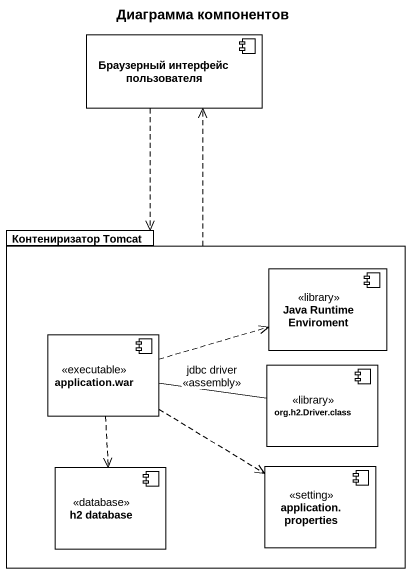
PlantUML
@startuml
title Диаграмма компонентов
component "Браузерный интерфейс пользователя" as Браузерный_интерфейс
package "Контениризатор Tomcat" as Контениризатор_Tomcat {
  component "Java Runtime Enviroment" as Java_Runtime_Enviroment <<library>>
  component "application.war" as application_war <<executable>>
  component "org.h2.Driver.class" as org_h2_Driver_class <<library>>
  component "h2 database" as h2_database <<database>>
  component "application.properties" as application_properties <<setting>>
}
Браузерный_интерфейс ..> Контениризатор_Tomcat
Контениризатор_Tomcat .up.> Браузерный_интерфейс
application_war .right.> Java_Runtime_Enviroment
application_war -right- org_h2_Driver_class : jdbc driver\n<<assembly>>
application_war ..> h2_database
application_war ..> application_properties
@enduml
